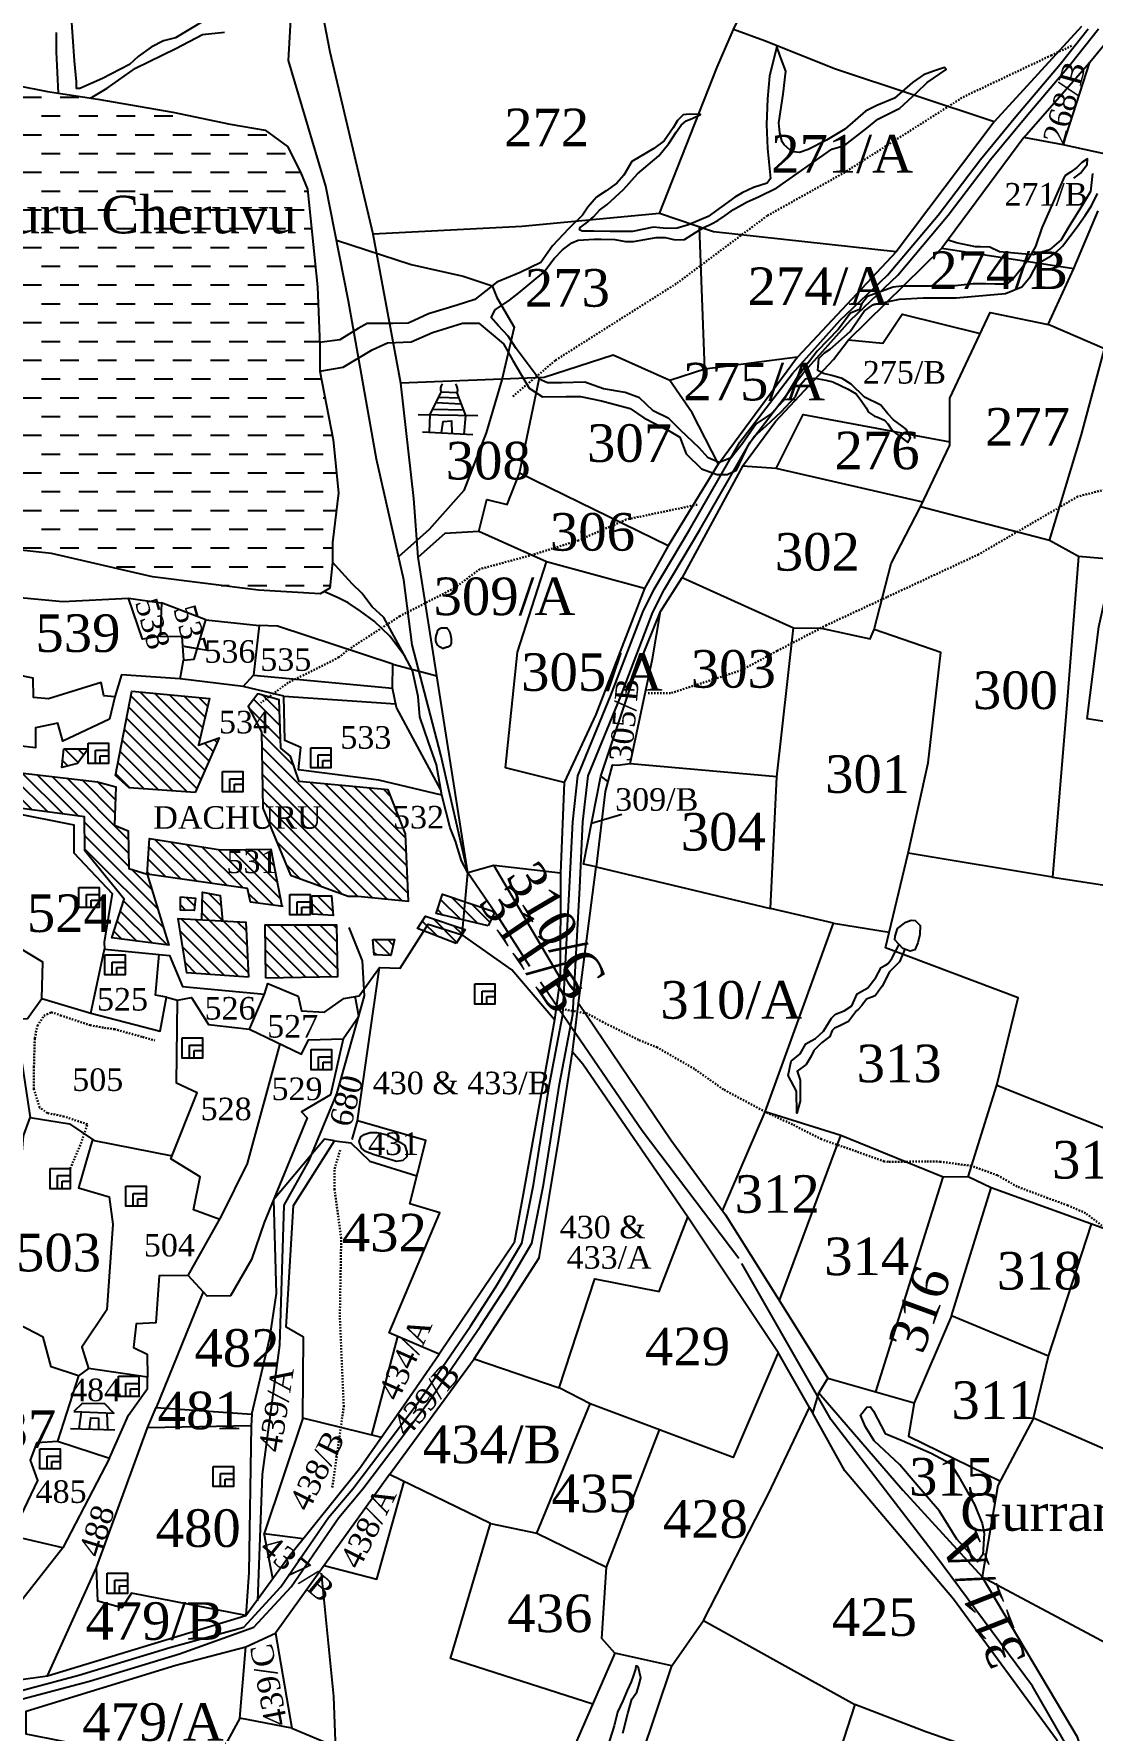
# Model space of a CAD drawing. Header units: inches. Extents: x 36 to 754, y 139 to 910.
# Drawn here: x 458.3 to 528.7, y 571.3 to 684.2 of the extents above; entities that cross this region are included whole.
import ezdxf

# ---------------------------------------------------------------- set-up
doc = ezdxf.new("R2010")
doc.units = ezdxf.units.IN
doc.header["$MEASUREMENT"] = 0
doc.linetypes.add('ACAD_ISO02W100', pattern=[15, 12, -3])
doc.linetypes.add('ACAD_ISO07W100', pattern=[3, 0, -3])
for name, color, linetype in [('CARTTRACK', 30, 'ACAD_ISO02W100'), ('NALA', 4, 'Continuous'), ('SQUAREWELL', 5, 'Continuous'), ('SURVEY_BND', 7, 'Continuous'), ('SURVEY_NO', 7, 'Continuous'), ('VILLAGE_AREA', 1, 'Continuous'), ('WATER_BODY', 4, 'Continuous')]:
    doc.layers.add(name, color=color, linetype=linetype)
doc.layers.add('FOOTPATH', color=150, linetype='ACAD_ISO07W100', lineweight=30)
doc.layers.add('ROAD', color=1, linetype='Continuous', lineweight=25)
doc.styles.get("Standard").update_dxf_attribs({"font": 'TIMES.TTF'})
doc.dimstyles.get("Standard").update_dxf_attribs({"dimtxt": 0.18, "dimasz": 0.18, "dimexe": 0.18, "dimexo": 0.0625, "dimgap": 0.09, "dimtad": 0, "dimtih": 1, "dimtoh": 1, "dimdec": 4, "dimzin": 0, "dimdsep": 46, "dimtxsty": 'Standard', "dimcen": 0.09, "dimadec": 0, "dimazin": 0, "dimtfac": 1, "dimtdec": 4, "dimtofl": 0, "dimtmove": 0, "dimatfit": 3, "dimfxl": 1, "dimtolj": 1, "dimtzin": 0, "dimarcsym": 0})

# ---------------------------------------------------------------- blocks, each defined once
blk = doc.blocks.new('gudi')
at = {"layer": 'VILLAGE_AREA'}
for points in [[(47.579, 47.4334), (47.627, 47.5333)], [(47.6165, 47.5114), (47.7065, 47.5081)], [(47.7361, 47.4303), (47.698, 47.5303), (47.627, 47.5333)], [(47.5253, 47.4345), (47.79, 47.4292)], [(47.576, 47.3552), (47.579, 47.4334)], [(47.5909, 47.4581), (47.7268, 47.4548)], [(47.6049, 47.4872), (47.7164, 47.4821)], [(47.7292, 47.3475), (47.7361, 47.4303)], [(47.544, 47.3568), (47.7683, 47.3456)], [(47.6292, 47.3525), (47.6359, 47.4031), (47.6726, 47.4053), (47.6749, 47.3503)]]:
    blk.add_lwpolyline(points, dxfattribs=at)
for centre, radius, start, end in [((47.6534, 47.5464), 0.0295, 131.80911, 206.48628), ((47.6648, 47.5435), 0.0358, 338.23858, 43.97413)]:
    blk.add_arc(centre, radius, start, end, dxfattribs=at)
blk = doc.blocks.new('1')
at = {"layer": 'VILLAGE_AREA'}
for points in [[(64.4278, 37.0202), (64.6053, 37.0127), (64.5652, 37.0535), (64.4645, 37.0562), (64.4278, 37.0202)], [(64.4502, 36.9431), (64.4611, 37.0188)], [(64.4963, 36.9418), (64.5026, 36.9917), (64.5366, 36.991), (64.5372, 36.9407)], [(64.5788, 36.9395), (64.5753, 37.014)], [(64.4121, 36.9441), (64.6087, 36.9387)]]:
    blk.add_lwpolyline(points, dxfattribs=at)

msp = doc.modelspace()

# ---------------------------------------------------------------- hatches: boundary and pattern name
at = {"layer": 'VILLAGE_AREA'}
h = msp.add_hatch(dxfattribs=at)
h.set_pattern_fill('ANSI31', color=256, scale=5, angle=90, style=0)
h.paths.add_polyline_path([(469.95, 639.97), (464.77, 640.46), (463.69, 634.86), (464.6, 634.03), (468.98, 633.72), (470.58, 637.36), (469.22, 636.88)])
h.paths.add_polyline_path([(461.86, 636.62), (460.24, 636.62), (460.11, 635.39), (461.15, 635.66)])
h.paths.add_polyline_path([(456.95, 635.07), (456.8, 632.75), (461.61, 632.1), (461.65, 629.85), (464.25, 626.63), (463.43, 624.04), (467.24, 623.57), (465.79, 628.28), (464.58, 628.66), (464.52, 631.18), (463.62, 631.54), (463.7, 634.09), (462.49, 634.44)])
h.paths.add_polyline_path([(465.95, 630.65), (465.79, 628.28), (472.48, 627.33), (472.67, 626.42), (474.75, 626.16), (474.03, 629.95), (470.67, 629.9)])
h.paths.add_polyline_path([(467.86, 625.33), (468.44, 621.72), (472.53, 621.44), (472.37, 625.09)])
h.paths.add_polyline_path([(478.49, 621.47), (478.42, 624.89), (473.63, 624.89), (473.68, 621.39)])
h.paths.add_polyline_path([(470.65, 626.87), (469.48, 627.08), (469.44, 625.24), (470.81, 625.17)])
h.paths.add_polyline_path([(469.01, 626.7), (468.01, 626.77), (468, 625.88), (468.92, 625.87)])
h.paths.add_polyline_path([(476.76, 626.85), (476.79, 625.63), (478.17, 625.53), (478.07, 626.84)])
h.paths.add_polyline_path([(479.18, 626.83), (479.81, 626.83), (483.19, 626.48), (482.99, 630.98), (481.83, 633.89), (475.91, 634.46), (475.34, 636.15), (474.69, 636.67), (474.59, 639.88), (473.17, 640.28), (472.51, 639.44), (473.4, 637.75), (473.5, 632.67), (475.34, 628.22)])
h.paths.add_polyline_path([(485.45, 626.95), (485.03, 625.67), (486.86, 625.23), (486.97, 626.44)])
h.paths.add_polyline_path([(486.97, 626.44), (486.86, 625.23), (488.49, 624.84), (488.93, 625.78)], flags=16)
h.paths.add_polyline_path([(484.51, 624.97), (486.74, 624.25), (486.77, 624.31), (486.81, 624.66), (484.33, 625.5), (483.8, 624.68), (484.22, 624.51)])
h.paths.add_polyline_path([(484.51, 624.97), (484.22, 624.51), (486.36, 623.67), (486.74, 624.25)])
h.paths.add_polyline_path([(470.69, 627.95), (474.77, 627.95), (474.77, 630.24), (470.69, 630.24)], flags=9)
h.paths.add_polyline_path([(465.82, 630.89), (477.53, 630.89), (477.53, 633.19), (465.82, 633.19)], flags=9)
h.paths.add_polyline_path([(470.19, 637.25), (474.27, 637.25), (474.27, 639.54), (470.19, 639.54)], flags=9)
h.paths.add_polyline_path([(481.78, 630.92), (485.87, 630.92), (485.87, 633.21), (481.78, 633.21)], flags=9)
h.paths.add_polyline_path([(486.84, 626.54), (492.66, 618), (495.9, 620.21), (490.08, 628.75)], flags=9)
h = msp.add_hatch(dxfattribs=at)
h.set_pattern_fill('ANSI31', color=256, scale=5, angle=90, style=0)
h.paths.add_polyline_path([(482.26, 623.93), (480.82, 623.93), (480.9, 622.92), (482.02, 622.87)])
at = {"layer": 'WATER_BODY'}
h = msp.add_hatch(dxfattribs=at)
h.set_pattern_fill('DASH', color=256, scale=10, style=0)
h.paths.add_polyline_path([(477.28, 663.5), (477.14, 667.39), (476.46, 673.89), (476.01, 675.02), (475.13, 676.73), (473.65, 677.8), (471.32, 678.21), (467.51, 679.01), (462.51, 679.86), (459.15, 680.37), (457.13, 680.77), (452.94, 681.88), (451.2, 681.5), (450.21, 680.41), (448.37, 678.32), (446.82, 675.78), (445.72, 673.75), (443.64, 672.1), (442.8, 670.93), (442.8, 669.63), (443.04, 667.05), (444.01, 665.69), (445.38, 663.25), (447.72, 659.06), (450.45, 654.61), (452.68, 651.68), (454.92, 650.12), (459.42, 649.63), (466.14, 648.07), (473.21, 647.19), (477.32, 646.94), (477.96, 647.33), (478.13, 649.06), (478.13, 650.37), (478.52, 653.66), (478.17, 657.19), (477.28, 661.77)])
h.paths.add_polyline_path([(448.15, 670.23), (475.8, 670.23), (475.8, 674.16), (448.15, 674.16)], flags=24)

# ---------------------------------------------------------------- linework, layer by layer
at = {"layer": 'CARTTRACK'}
for points in [[(527.37, 569.66), (524.73, 574.25), (518.27, 582.93), (511.33, 591.96), (505.19, 602.71), (498.76, 611.2), (491.27, 622.14), (489.28, 625.28), (487.14, 628.37), (485.35, 636.22), (483.43, 643.55), (482.87, 647.88), (481.07, 655.9), (479.19, 666.43), (477.69, 674.08), (475.2, 682.45), (475.8, 693.31)], [(478.39, 670.48), (483.36, 668.87), (486.83, 668.1), (488.76, 667.44), (489.07, 666.67), (490.23, 664.69), (489.4, 661.18), (488.37, 657.66), (486.88, 653.82), (484.56, 651.22), (482.52, 649.41)], [(473.15, 579.93), (473.48, 588.33), (474.63, 596.94), (474.91, 606.26), (476.57, 609.24), (478.42, 613.67), (480.27, 620.18), (480.13, 622.51), (479.25, 624.73)], [(467.29, 516.28), (468.48, 524.16), (471.34, 532.69), (471.76, 537.4), (477.12, 545.73), (477.72, 550.2), (478.51, 565.04), (478.23, 573.56), (477.4, 581.77)]]:
    msp.add_lwpolyline(points, dxfattribs=at)
at = {"layer": 'FOOTPATH', "ltscale": 0.0001}
for points in [[(490.14, 660.09), (492.99, 662.5), (501.07, 667.62), (507.09, 672.12), (512.19, 674.97), (520.12, 680.01), (525.98, 682.78), (527.34, 683.42)], [(569.26, 668.81), (566.11, 666.59), (563.9, 664.83), (559.02, 663.04), (555.24, 661.78), (545.32, 658.57), (541.96, 656.59), (537.08, 655.1), (531.47, 654.37), (527.75, 653.42), (521.15, 649.57), (515.05, 646.73), (511.02, 644.86), (507.74, 643.15), (505.36, 641.86), (500.64, 640.33), (499.07, 640.33)], [(502.41, 652.88), (497.68, 651.89), (494.5, 650.5), (491.44, 649.54), (487.94, 648.59), (486.24, 647.32), (482.62, 645.46), (479.24, 643.27), (478.56, 642.72), (475.18, 641.03), (473.35, 639.69)], [(460.67, 608.7), (461.38, 610.36), (461.81, 611.64), (460.25, 612.16), (459.15, 612.39), (458.63, 612.76), (458.25, 613.98), (458.25, 615.45), (458.31, 617.36), (458.48, 618.2), (458.92, 618.86), (459.41, 619.1), (460.02, 618.89), (461.99, 618.23), (462.94, 618.06), (463.61, 617.97), (465.49, 617.45), (466.3, 617.22)], [(529.68, 604.65), (528.27, 605.73), (527.09, 606.24), (525.75, 606.73), (523.72, 607.49), (522.4, 608.25), (520.67, 608.87), (518.61, 609.15), (517.64, 609.17), (516.28, 609.15), (515.13, 609.15), (514.87, 609.17), (513.01, 609.83), (510.7, 610.64), (508.76, 611.63), (506.95, 612.46), (504.16, 613.96), (502.23, 615.32), (499.76, 616.75), (498.51, 617.26), (496.16, 618.43), (495.09, 619.01), (493.18, 619.35)], [(478.12, 587.47), (478.88, 592.85), (478.62, 598.82), (478.71, 604.06), (478.27, 607.29), (478.27, 608.68), (478.65, 609.96)]]:
    msp.add_lwpolyline(points, dxfattribs=at)
at = {"layer": 'NALA'}
for points in [[(469.45, 685.02), (467.67, 683.96), (466.87, 683.75), (466.05, 683.33), (465.2, 682.72), (464.62, 682.18), (462.81, 681.25), (461.3, 680.58), (461.08, 680.59), (461.08, 681.02), (460.96, 682.42), (460.74, 685.61)], [(459.73, 684.31), (459.73, 683.01), (459.86, 680.27)], [(462.02, 679.94), (463.12, 680.61), (465.01, 681.93), (467.71, 683.24), (469.47, 684.18), (470.93, 684.34)], [(527.5, 674.62), (527.94, 674.95), (528.37, 675.52), (528.41, 675.9), (528.02, 675.66), (527.68, 675.33), (527.26, 675), (526.9, 674.76), (526.79, 674.52), (525.36, 671.31), (524.93, 670.07), (524.34, 669.02), (523.46, 667.91), (523, 667.56), (522.24, 667.56), (521.61, 667.58), (520.78, 667.58), (519.38, 667.42), (518.46, 667.42), (517.81, 667.42), (517.09, 667.42), (516.02, 667.42), (515.47, 667.35), (514.41, 666.98), (513.76, 666.74), (513.35, 666.22), (513.21, 665.88), (512.62, 665.63), (511.79, 664.55), (510.4, 663.1), (509.1, 661.39), (508.12, 659.77), (507.35, 658.95), (506.33, 658.25), (505.44, 656.95), (504.67, 655.99), (503.88, 655.68), (503.15, 655.99), (502.55, 656.67), (501.3, 657.85), (500.53, 658.61), (499.48, 659.13), (498.58, 659.98), (497.61, 660.34), (496.17, 660.6), (494.93, 661.04), (493.4, 660.98), (492.86, 660.98), (492.45, 660.99), (491.9, 661.24), (490.36, 663.27), (489.82, 664.1), (489.17, 664.8), (488.69, 665.34), (488.96, 665.85), (489.91, 666.5), (490.52, 666.95), (492.21, 668.36), (492.89, 669.26), (493.44, 669.84), (494.07, 670.31), (494.48, 670.49), (495.56, 670.55), (496.02, 670.55), (496.93, 670.52), (497.64, 670.39), (498.18, 670.4), (499.68, 670.67), (500.29, 670.67), (500.95, 670.5), (501.57, 670.54), (502.3, 670.99), (502.86, 671.33), (503.36, 671.58), (503.79, 671.8), (504.27, 672.13), (504.84, 672.52), (505.73, 673.04), (506.49, 673.37), (507.72, 673.96), (511.38, 676.54), (512.22, 676.79), (513.7, 677.93), (514.45, 678.53), (515.9, 679.26), (517.03, 680.31), (517.73, 680.97), (518.98, 681.85), (518.88, 681.97), (518.15, 681.73), (517.48, 681.49), (516.75, 680.98), (515.54, 679.93), (514.38, 679.45), (513.61, 679.07), (512.24, 677.88), (511.02, 677.13), (509.8, 676.52), (509.23, 676.33), (508.82, 676.36), (508.59, 676.5), (508.21, 676.84), (508.07, 677.04), (507.91, 677.63), (507.86, 678.3), (508.13, 680.2), (508.31, 681.74), (507.93, 682.74), (507.72, 683.37), (507.22, 681.4), (507.1, 679.9), (507.02, 678.18), (507.09, 676.59), (507.29, 674.59), (507.08, 674.27), (506.16, 673.99), (505.4, 673.63), (504.91, 673.34), (503.15, 672.07), (501.84, 671.51), (501.09, 671.28), (500.37, 671.27), (499.93, 671.31), (499.51, 671.35), (498.11, 671.06), (496.63, 671.06), (495.53, 671.09), (494.86, 671.09), (494.76, 671.09), (494.57, 671.18), (494.63, 671.32), (495.01, 671.61), (495.54, 672.07), (495.9, 672.48), (496.41, 672.86), (497.51, 673.85), (498.43, 674.91), (499.86, 676.1), (500.52, 676.91), (501.02, 677.67), (501.34, 678.14), (501.69, 678.42), (502.08, 678.59), (502.63, 678.86), (501.87, 678.87), (501.48, 678.82), (501.11, 678.45), (500.81, 677.97), (500.21, 677.1), (499.53, 676.59), (498.07, 675.71), (497.53, 674.81), (497.06, 674.27), (496.36, 673.77), (495.71, 673.34), (495.14, 672.68), (494.78, 672.14), (493.85, 671.24), (492.77, 670.1), (492, 669), (490.63, 668.34), (489.08, 667.68), (487.6, 666.54), (486.43, 666.15), (484.53, 665.58), (483.57, 665.14), (483.18, 664.97), (482.14, 664.94), (480.43, 664.93), (479.84, 664.6), (478.63, 663.86), (477.27, 663.67)], [(528.74, 674.93), (528.61, 673.72), (528.11, 672.9), (527.15, 671.38), (526.65, 670.5), (525.88, 669.85), (524.79, 669.51), (522.55, 669.7), (521.9, 670.01), (521.27, 670.04), (520.94, 670.04), (519.68, 670.3), (519.13, 670.49)], [(477.28, 661.77), (478.85, 662.03), (480.77, 663.18), (481.79, 663.66), (483.36, 663.72), (484.8, 664.33), (486.78, 664.96), (487.87, 664.96), (488.56, 664.39), (489.52, 663.58), (490.13, 662.47), (491.23, 660.63), (492.11, 660.06), (493.68, 660.07), (494.64, 660.07), (496.05, 659.8), (497.95, 659.28), (498.85, 658.67), (500.54, 657.79), (501.25, 657.37), (501.67, 656.26), (502.71, 655.26), (503.75, 654.88), (504.4, 654.88), (505.03, 655.18), (505.82, 656.87), (506.2, 657.42), (507.01, 658.13), (508, 659.05), (508.96, 660.09), (509.31, 660.91), (509.62, 661.26), (510.25, 661.31), (510.98, 661.16), (511.44, 661.06), (512.47, 660.57), (512.99, 660.26), (513.38, 659.74), (513.66, 659.32), (513.82, 659.03), (514.22, 658.78), (514.37, 658.73), (514.89, 658.5), (515.1, 658.25), (515.39, 657.81), (516.44, 657.02), (516.61, 657.33), (516.36, 657.88), (516.05, 658.11), (515.48, 658.53), (515.11, 658.92), (514.65, 659.51), (513.56, 660.03), (512.66, 660.91), (512.06, 661.28), (511.37, 661.47), (510.83, 661.6), (510.45, 661.8), (510.51, 662.62), (510.89, 662.98), (511.26, 663.23), (512.6, 664.41), (513.52, 665.75), (514.11, 666.17), (515.88, 666.56), (517.47, 666.65), (519.66, 666.65), (522.95, 666.93), (524.02, 667.39), (524.6, 668.06), (525.06, 668.92), (525.98, 669.45), (526.3, 669.67), (526.74, 670.09), (527.72, 671.38), (528.24, 672.13), (528.66, 672.76), (529.07, 673.6)], [(487.14, 628.37), (486.71, 629.17), (486.31, 630.48), (485.96, 631.38), (485.41, 633.55), (485.06, 635.56), (484.52, 637.08), (483.95, 638.77), (483.83, 640.12), (483.45, 641.84), (482.74, 643.18), (482.22, 644.14), (481.56, 645.37), (480.77, 646.09), (480.09, 646.99), (479.47, 647.58), (478.98, 648.13), (478.13, 649.06)], [(482.96, 642.77), (481.94, 644.12), (480.9, 645.12), (479.99, 645.79), (479.17, 646.35), (478.5, 646.68), (477.56, 647.09)], [(516.23, 623.29), (515.88, 622.46), (515.22, 621.78), (514.74, 620.83), (514.26, 620.18), (513.68, 619.97), (513.38, 619.54), (513.15, 619.3), (513.02, 619.18), (512.48, 618.48), (511.86, 618.16), (511.56, 618.03), (511.4, 617.88), (511.25, 617.49), (510.7, 617.06), (510.18, 616.55), (510.01, 616.17), (509.66, 615.62), (509.06, 615.17), (509.28, 614.58), (509.26, 613.18), (509.05, 612.38), (509.03, 613.84), (508.47, 614.88), (508.67, 615.85), (509.28, 616.32), (509.65, 616.99), (510.01, 617.2), (510.3, 617.34), (510.83, 617.84), (511.36, 618.7), (511.62, 618.97), (512.21, 619.19), (512.7, 619.52), (513.06, 620.33), (513.57, 620.62), (513.78, 620.72), (514.3, 621.42), (514.67, 622.07), (514.96, 622.23), (515.12, 622.35), (515.38, 622.67), (515.87, 623.61)], [(497.46, 571.11), (497.79, 572.43), (498.06, 573.37), (498.4, 573.84), (498.53, 574.29), (498.65, 574.79), (498.5, 575.46), (498.42, 575.58), (498.33, 575.58), (498.3, 575.38), (498.17, 574.97), (498.01, 574.52), (497.75, 573.96), (497.46, 573.26), (497.1, 572.52), (496.88, 571.6), (496.44, 570.21)]]:
    msp.add_lwpolyline(points, dxfattribs=at)
at = {"layer": 'ROAD'}
for points in [[(453.33, 572.87), (461.25, 574.98), (467.3, 576.81), (472.22, 578.16), (474.7, 580.86), (477.87, 585.47), (479.48, 587.38), (483.83, 593.13), (487.31, 598.2), (489.01, 600.81), (490.73, 603.72), (491.51, 607.62), (492.58, 614.3), (493.46, 618.94), (493.92, 627.39), (494.13, 631.76), (494.47, 634.83), (496.65, 640.14), (498.79, 645.73), (499.55, 647.26), (501.91, 651.21), (505.25, 657.04), (508.77, 661.62), (511.94, 665.17), (515.09, 668.15), (518.45, 672.14), (521.27, 675.85), (523.63, 678.71), (526.59, 682.19), (528.45, 684.55)], [(454.04, 572.5), (461.95, 574.58), (467.94, 576.39), (472.89, 578.16), (475.37, 580.86), (478.55, 585.47), (480.16, 587.38), (484.51, 593.13), (487.99, 598.2), (489.69, 600.81), (491.4, 603.72), (492.19, 607.62), (493.25, 614.3), (494.14, 618.94), (494.59, 627.39), (494.81, 631.76), (495.15, 634.83), (497.33, 640.14), (499.47, 645.73), (500.23, 647.26), (502.59, 651.21), (505.93, 657.04), (509.45, 661.62), (512.62, 665.17), (515.77, 668.15), (519.12, 672.14), (521.94, 675.85), (524.31, 678.71), (527.27, 682.19), (529.13, 684.55)]]:
    msp.add_lwpolyline(points, dxfattribs=at)
at = {"layer": 'SQUAREWELL'}
for points in [[(461.86, 637.01), (463.21, 637.01), (463.21, 635.66), (461.86, 635.66)], [(462.35, 636.53), (463.21, 636.53), (463.21, 635.66), (462.35, 635.66)], [(462.66, 636.16), (463.21, 636.16), (463.21, 635.66), (462.66, 635.66)], [(476.68, 636.7), (478.02, 636.7), (478.02, 635.36), (476.68, 635.36)], [(477.17, 636.22), (478.02, 636.22), (478.02, 635.36), (477.17, 635.36)], [(477.48, 635.86), (478.02, 635.86), (478.02, 635.36), (477.48, 635.36)], [(470.8, 635.11), (472.15, 635.11), (472.15, 633.76), (470.8, 633.76)], [(471.29, 634.63), (472.15, 634.63), (472.15, 633.76), (471.29, 633.76)], [(471.6, 634.27), (472.15, 634.27), (472.15, 633.76), (471.6, 633.76)], [(461.25, 627.41), (462.6, 627.41), (462.6, 626.06), (461.25, 626.06)], [(461.75, 626.93), (462.6, 626.93), (462.6, 626.06), (461.75, 626.06)], [(462.06, 626.56), (462.6, 626.56), (462.6, 626.06), (462.06, 626.06)], [(475.29, 626.93), (476.64, 626.93), (476.64, 625.59), (475.29, 625.59)], [(475.78, 626.45), (476.64, 626.45), (476.64, 625.59), (475.78, 625.59)], [(476.09, 626.09), (476.64, 626.09), (476.64, 625.59), (476.09, 625.59)], [(462.98, 622.92), (464.33, 622.92), (464.33, 621.58), (462.98, 621.58)], [(463.47, 622.44), (464.33, 622.44), (464.33, 621.58), (463.47, 621.58)], [(463.78, 622.08), (464.33, 622.08), (464.33, 621.58), (463.78, 621.58)], [(487.6, 620.98), (488.95, 620.98), (488.95, 619.63), (487.6, 619.63)], [(488.09, 620.5), (488.95, 620.5), (488.95, 619.63), (488.09, 619.63)], [(488.4, 620.14), (488.95, 620.14), (488.95, 619.63), (488.4, 619.63)], [(468.12, 617.39), (469.47, 617.39), (469.47, 616.04), (468.12, 616.04)], [(468.61, 616.9), (469.47, 616.9), (469.47, 616.04), (468.61, 616.04)], [(468.92, 616.54), (469.47, 616.54), (469.47, 616.04), (468.92, 616.04)], [(476.72, 616.61), (478.06, 616.61), (478.06, 615.26), (476.72, 615.26)], [(477.21, 616.13), (478.06, 616.13), (478.06, 615.26), (477.21, 615.26)], [(477.52, 615.77), (478.06, 615.77), (478.06, 615.26), (477.52, 615.26)], [(459.33, 608.7), (460.67, 608.7), (460.67, 607.35), (459.33, 607.35)], [(459.82, 608.22), (460.67, 608.22), (460.67, 607.35), (459.82, 607.35)], [(460.13, 607.85), (460.67, 607.85), (460.67, 607.35), (460.13, 607.35)], [(464.37, 607.52), (465.72, 607.52), (465.72, 606.18), (464.37, 606.18)], [(464.86, 607.04), (465.72, 607.04), (465.72, 606.18), (464.86, 606.18)], [(465.17, 606.68), (465.72, 606.68), (465.72, 606.18), (465.17, 606.18)], [(463.89, 594.87), (465.24, 594.87), (465.24, 593.53), (463.89, 593.53)], [(464.38, 594.39), (465.24, 594.39), (465.24, 593.53), (464.38, 593.53)], [(464.69, 594.03), (465.24, 594.03), (465.24, 593.53), (464.69, 593.53)], [(458.64, 590.04), (459.99, 590.04), (459.99, 588.7), (458.64, 588.7)], [(459.14, 589.56), (459.99, 589.56), (459.99, 588.7), (459.14, 588.7)], [(459.45, 589.2), (459.99, 589.2), (459.99, 588.7), (459.45, 588.7)], [(470.18, 588.87), (471.53, 588.87), (471.53, 587.53), (470.18, 587.53)], [(470.67, 588.39), (471.53, 588.39), (471.53, 587.53), (470.67, 587.53)], [(470.98, 588.03), (471.53, 588.03), (471.53, 587.53), (470.98, 587.53)], [(463.13, 581.77), (464.48, 581.77), (464.48, 580.42), (463.13, 580.42)], [(463.63, 581.29), (464.48, 581.29), (464.48, 580.42), (463.63, 580.42)], [(463.94, 580.92), (464.48, 580.92), (464.48, 580.42), (463.94, 580.42)]]:
    msp.add_lwpolyline(points, close=True, dxfattribs=at)
at = {"layer": 'SURVEY_BND'}
for points in [[(528, 684.7), (522.18, 678.36), (511.62, 681.86), (506.89, 683.76), (504.84, 684.51), (508.72, 692.34)], [(499.9, 672.25), (490.74, 671.4), (480.83, 670.88), (477.98, 682.99), (477.26, 686.71)], [(530.34, 676.05), (526.77, 676.83), (528.56, 682.34), (531.02, 685.33)], [(522.18, 678.36), (515.67, 669.7), (503.51, 671.03), (499.9, 672.25), (503.75, 682.01), (504.84, 684.51)], [(526.77, 676.83), (524.16, 677.31), (528.56, 682.34)], [(524.16, 677.31), (518.71, 669.96), (527.5, 668.61)], [(529.54, 663.25), (525.79, 664.87), (527.5, 668.61), (529.11, 672.44)], [(502.93, 661.89), (500.6, 661.15), (496.81, 662.83), (492.23, 661.35), (482.69, 660.97), (480.83, 670.88)], [(515.67, 669.7), (509.09, 662.7), (502.93, 661.89), (502.56, 671.35)], [(512.48, 663.86), (518.71, 669.96)], [(507.68, 655.28), (505.42, 655.45), (507.62, 658.42), (511.48, 662.55), (512.48, 663.86), (514.77, 663.63), (516.07, 665.56), (521.26, 664.28)], [(525.87, 650.49), (517.28, 652.73), (519.23, 656.83), (519.23, 659.96), (521.92, 665.68), (525.79, 664.87)], [(509.09, 662.7), (503.83, 655.57), (502.08, 658.99), (500.6, 661.15)], [(530.15, 649.24), (527.8, 649.43), (525.87, 650.49), (528, 657.55), (529.54, 663.25), (541.22, 659.26), (541.77, 658.93), (542.74, 652.35)], [(487.87, 651.09), (485.62, 650.97), (483.83, 649.38), (483.54, 653.3), (482.69, 660.97)], [(503.88, 655.68), (500.47, 650.13), (490.58, 654.98), (491.9, 661.24)], [(517.43, 653.04), (507.68, 655.28), (509.46, 658.89), (519.23, 657.06)], [(500.47, 650.13), (498.91, 647.29), (492.37, 649.07), (487.87, 651.09), (488.41, 653.23), (489.76, 652.9), (490.58, 654.98)], [(505.42, 655.45), (501.42, 648.03), (508.82, 644.69)], [(526.08, 628.09), (516.47, 629.68), (517.8, 635.7), (518.63, 643.03), (514.19, 644.58), (515.33, 648.96), (517.28, 652.73)], [(493.55, 634.38), (493.32, 628.36), (488.88, 628.86), (487.14, 628.37), (485.08, 641.49), (483.83, 649.38)], [(527.8, 649.43), (527.03, 639.58), (526.08, 628.09), (533.15, 626.99)], [(535.74, 637.48), (528.38, 638.63), (529.16, 644.75), (530.15, 649.24), (542.44, 649.03)], [(498.91, 647.29), (495.67, 638.92), (493.55, 634.38), (489.65, 635.36), (490.44, 643.07), (492.37, 649.07)], [(507.71, 634.76), (497.95, 635.64), (499.43, 642.63), (499.97, 645.77), (501.42, 648.03)], [(467.99, 641.29), (464.08, 641.55), (463.63, 640.1), (462.9, 640.16), (462.72, 641.04), (459.23, 639.95), (458.23, 640.04), (458.2, 641.34), (455.66, 641.85), (457.11, 646.73), (460.17, 646.43), (464.54, 646.65)], [(466.66, 644.13), (465.48, 643.92), (464.54, 646.65), (466.75, 646.34)], [(469.69, 645.22), (466.75, 646.34), (466.66, 644.13), (468.09, 644.1), (468.21, 642.53)], [(495.99, 634.81), (498.16, 641.27), (499.97, 645.77)], [(472.18, 640.77), (467.99, 641.29), (468.21, 642.53), (468.93, 642.59), (469.69, 645.22), (473.24, 644.83)], [(482.14, 642.27), (474.47, 644.79), (473.24, 644.83), (472.87, 641.53), (482.13, 640.66)], [(511.5, 625.02), (507.3, 626), (507.71, 634.76), (508.82, 644.69), (510.66, 644.67), (513.94, 643.96), (514.19, 644.58)], [(474.89, 640.14), (472.18, 640.77), (472.87, 641.53)], [(485.35, 633.9), (482.4, 639.39), (482.13, 640.66), (482.14, 642.27), (485.08, 641.49)], [(485.41, 633.55), (481.22, 634.55), (475.86, 635.23), (476.03, 636.72), (474.96, 637.19), (474.89, 640.14), (482.35, 639.63)], [(463.63, 640.1), (463.29, 638.61), (460.17, 637.15), (459.84, 638.33), (458.35, 638.03), (458.35, 636.7), (455.71, 637)], [(497.95, 635.64), (497.11, 635.52), (496.75, 635.55), (496.29, 633.78), (495.68, 628.78), (507.3, 626)], [(495.68, 628.78), (494.84, 628.95), (495.99, 634.81), (496.46, 634.43)], [(456.68, 632.42), (460.9, 631.57), (460.9, 629.7), (463.45, 627), (462.93, 623.76), (462.96, 623.29), (467.27, 622.87), (468.15, 620.81), (473.6, 620.29), (473.82, 621.02), (475.85, 620.17), (476.06, 619.2), (477.6, 619.11), (478.88, 620.02), (479.91, 620.2), (481.27, 622.08)], [(488.88, 628.86), (493.3, 621.37)], [(522.37, 614.25), (523.78, 620.06), (514.95, 623.39), (516.47, 629.68)], [(452.61, 618.51), (457.82, 618.69), (458.77, 620.01), (458.84, 622.43), (455.33, 624.54), (455.99, 627.22), (454.15, 628.11)], [(493.32, 628.36), (493.3, 621.37), (492.92, 618.6), (490.08, 621.93), (486.77, 624.25), (487.14, 628.37)], [(494.51, 619.71), (495.68, 628.78)], [(492.92, 618.6), (490.83, 606.98), (490.22, 603.76), (485.24, 596.35), (481.91, 597.75), (485.27, 605.74), (483.28, 606.35), (484.34, 610.57), (479.8, 611.88), (481.27, 622.08), (482.64, 622.03), (484.51, 624.97), (486.77, 624.25)], [(520.46, 608.15), (518.8, 608.11), (511.98, 610.89), (506.95, 612.46), (511.5, 625.02), (515.2, 624.43)], [(458.77, 620.01), (462.04, 619.03), (462.96, 623.29)], [(462.04, 619.03), (466.65, 617.83), (467.07, 620.1), (466.35, 620.24), (466.59, 622.93)], [(467.07, 620.1), (467.82, 619.91), (468.75, 620.07), (469.87, 618.28), (472.61, 617.97), (473.6, 620.29)], [(470.62, 605.31), (468.88, 605.95), (469.31, 608.15), (467.37, 609.33), (469.11, 613.73), (467.75, 614.37), (467.82, 619.91)], [(472.61, 617.97), (476.06, 616.31), (476.54, 617.26), (478.85, 617.32), (479.89, 618.84), (479.63, 620.16)], [(509.89, 592.78), (507.81, 596.45), (501.78, 605.46), (494.81, 615.64), (494.1, 616.45), (494.51, 619.71), (500.66, 610.61), (504.3, 605.61), (508.17, 599.46), (511.12, 594.74), (510.51, 593.77)], [(478.85, 617.32), (478, 613.6), (476.06, 612.47), (476.44, 612.06), (473.59, 605.11), (472.74, 602.65), (471.33, 600.23), (469.79, 600.19), (468.52, 601.58), (470.76, 605.56), (472.48, 609.03), (474.65, 616.99)], [(487.56, 596.03), (491.9, 602.76), (493.21, 610.65), (494.1, 616.45)], [(457.37, 616.2), (457.99, 612.1), (460.63, 611.66), (462.27, 610.55), (467.46, 609.55)], [(535.51, 607.07), (533.84, 603.13), (521.99, 607.41), (520.46, 608.15), (522.37, 614.25), (535.91, 608.85)], [(462.16, 610.63), (461.22, 607.4), (463.26, 606.8), (463.5, 604.99), (463.1, 599.28), (461.44, 596.8), (461.88, 595.38), (461.22, 594.89), (459.4, 595.49), (458.87, 597.46), (456.6, 598.64), (457.06, 604.97), (457.56, 610.88), (457.99, 612.1)], [(504.1, 605.89), (506.95, 612.46)], [(479.43, 610.62), (479.8, 611.88)], [(507.89, 599.91), (511.98, 610.89)], [(478.26, 610.54), (477.59, 610.66), (474.22, 606.64)], [(481.39, 590.8), (476.15, 592.07), (476.19, 597.48), (475.05, 598.14), (475.54, 606.24), (478.26, 610.54), (479.36, 610.4), (480.61, 609.19), (483.75, 608.2)], [(514.3, 593.83), (518.8, 608.11)], [(519.34, 598.9), (521.99, 607.41)], [(469.53, 600.48), (466.39, 592.78), (472.76, 592.35), (473.95, 597.43), (474.41, 600.38), (474.22, 606.64)], [(507.81, 596.45), (504.81, 589.47), (495.28, 593.04), (493.23, 594.1), (495.6, 601.36), (499.88, 600.5), (501.78, 605.46)], [(525.8, 596.2), (528.66, 605)], [(468.52, 601.58), (466.6, 601.55), (466.37, 598.43), (465.06, 598.36), (464.89, 596.79), (465.8, 596.33), (465.81, 594.8), (461.88, 595.38)], [(524.81, 592.07), (525.8, 596.2), (519.34, 598.9), (516.85, 593.1)], [(480.75, 590.96), (482.48, 597.51)], [(472.72, 591.58), (472.56, 581.8), (472.37, 578.94), (475.16, 582.79), (479.92, 588.72), (482.86, 592.89), (485.24, 596.35)], [(488.65, 585.06), (481.93, 588.34), (487.56, 596.03), (493.23, 594.1)], [(461.22, 594.89), (459.81, 590.54), (463.29, 589.41), (464.55, 592.27), (465.81, 594.05), (465.81, 594.8)], [(511.12, 594.74), (516.85, 593.1), (516.49, 590.88), (522.6, 587.89)], [(472.76, 592.35), (472.72, 591.58), (465.81, 591.44), (466.39, 592.78)], [(491.73, 584.43), (495.28, 593.04)], [(502.84, 578.61), (507.17, 587.05), (509.89, 592.78), (510.11, 592.41)], [(527.29, 567.85), (526.39, 570.62), (519.47, 580.03), (512.25, 588.58), (510.11, 592.41), (510.51, 593.77), (516.1, 587.28), (521.38, 581.52)], [(476.15, 592.07), (473.59, 584.41), (476.18, 584.06)], [(540.35, 585.29), (524.81, 592.07), (522.44, 587.59), (521.38, 581.52), (536.94, 573.22)], [(463.29, 589.41), (460.17, 583.45), (456.76, 584.24), (458.52, 587.93), (458.03, 589.28), (458.46, 590.45), (459.81, 590.54)], [(472.37, 578.94), (464.75, 580.43), (464.1, 579.45), (462.5, 579.91), (462.41, 582.13), (465.81, 591.44)], [(500.72, 575.6), (496.94, 576.43), (496.07, 577.41), (496.38, 582.16), (499.91, 591.3)], [(460.17, 583.45), (453.75, 575.26), (450.24, 577.81), (449.62, 581.25), (444.77, 588.66), (445.42, 589.24), (450.73, 588.17)], [(481.93, 588.34), (474.34, 577.78), (475.42, 571.45), (479.23, 569.85), (481.27, 568.83), (479.25, 563.77), (488.61, 556.85)], [(477.57, 582.28), (481.09, 581.37), (482.9, 587.86)], [(495.46, 573.04), (485.99, 576.08), (488.65, 585.06), (491.73, 584.43), (496.38, 582.16)], [(474.15, 581.4), (473.59, 584.41)], [(453.75, 575.26), (451.75, 573.9), (459.16, 574.92), (462.41, 582.13)], [(533.43, 557.8), (531.1, 560.58), (527.74, 570.84), (521.38, 581.52)], [(459.16, 574.92), (472.37, 578.94)], [(509.12, 562.06), (497.63, 566.41), (500.72, 575.6), (502.84, 578.61), (512.92, 573.03)], [(475.42, 571.45), (471.97, 572.12), (472.36, 576.87), (474.34, 577.78)], [(471.97, 572.12), (470.05, 568.6), (457.74, 571.04), (457.74, 572.57), (467.71, 575.63), (472.36, 576.87)], [(496.94, 576.43), (493.27, 568.03), (491.51, 564.62), (488.61, 556.85), (495.33, 554.2), (498.97, 554.93), (502.43, 560.7), (496.73, 563.53), (497.63, 566.41)], [(532.08, 557.22), (527.29, 567.85), (517.64, 571.2), (512.92, 573.03), (510.7, 566.16)]]:
    msp.add_lwpolyline(points, dxfattribs=at)
at = {"layer": 'VILLAGE_AREA'}
for points in [[(468.98, 633.72), (464.6, 634.03), (463.69, 634.86), (464.77, 640.46), (469.95, 639.97), (469.22, 636.88), (470.58, 637.36), (468.98, 633.72)], [(479.81, 626.83), (483.19, 626.48), (482.99, 630.98), (481.83, 633.89), (475.91, 634.46), (475.34, 636.15), (474.69, 636.67), (474.59, 639.88), (473.17, 640.28), (472.51, 639.44), (473.4, 637.75), (473.5, 632.67), (475.34, 628.22), (479.18, 626.83), (479.81, 626.83)], [(460.24, 636.62), (461.86, 636.62), (461.15, 635.66), (460.11, 635.39), (460.24, 636.62)], [(456.95, 635.07), (462.49, 634.44), (463.7, 634.09), (463.62, 631.54), (464.52, 631.18), (464.58, 628.66), (465.79, 628.28), (467.24, 623.57), (463.43, 624.04), (464.25, 626.63), (461.65, 629.85), (461.61, 632.1), (456.8, 632.75), (456.95, 635.07)], [(474.84, 626.14), (472.67, 626.42), (472.48, 627.33), (465.79, 628.28), (465.95, 630.65), (470.67, 629.9), (474.03, 629.95), (474.75, 626.16)], [(468.01, 626.77), (469.01, 626.7), (468.92, 625.87), (468, 625.88), (468.01, 626.77)], [(469.44, 625.24), (469.48, 627.08), (470.65, 626.87), (470.81, 625.17)], [(476.76, 626.85), (478.07, 626.84), (478.17, 625.53), (476.79, 625.63), (476.76, 626.85)], [(488.49, 624.84), (485.03, 625.67), (485.45, 626.95), (488.93, 625.78), (488.49, 624.84)], [(486.36, 623.67), (483.8, 624.68), (484.33, 625.5), (486.97, 624.61), (486.36, 623.67)], [(472.53, 621.44), (468.44, 621.72), (467.86, 625.33), (472.37, 625.09), (472.53, 621.44)], [(473.68, 621.39), (478.49, 621.47), (478.42, 624.89), (473.63, 624.89), (473.68, 621.39)], [(480.82, 623.93), (482.26, 623.93), (482.02, 622.87), (480.9, 622.92), (480.82, 623.93)]]:
    msp.add_lwpolyline(points, dxfattribs=at)
at = {"layer": 'WATER_BODY'}
for points in [[(457.13, 680.77), (459.15, 680.37), (462.51, 679.86), (467.51, 679.01), (471.32, 678.21), (473.65, 677.8), (475.13, 676.73), (476.01, 675.02), (476.46, 673.89), (477.14, 667.39), (477.28, 663.5), (477.28, 661.77), (478.17, 657.19), (478.52, 653.66), (478.13, 650.37), (478.13, 649.06), (477.96, 647.33), (477.32, 646.94), (473.21, 647.19), (466.14, 648.07), (459.42, 649.63), (454.92, 650.12)], [(515.76, 624.66), (516.31, 625.09), (516.65, 625.22), (516.92, 625.2), (517.25, 624.86), (517.24, 624.28), (517.1, 623.71), (516.91, 623.24), (516.6, 623.17), (516.11, 623.33), (515.58, 623.92), (515.59, 624.16), (515.76, 624.66)], [(482.39, 609.17), (481.53, 609.44), (480.9, 609.61), (480.33, 609.82), (480.06, 610.05), (479.9, 610.49), (480.01, 610.81), (480.25, 610.96), (480.65, 611.1), (481.08, 611.1), (481.78, 610.94), (482.65, 610.42), (482.95, 610.23), (483.08, 609.8), (483.08, 609.47), (482.82, 609.22), (482.39, 609.17)]]:
    msp.add_lwpolyline(points, dxfattribs=at)
for points in [[(485.97, 643.51), (486, 643.54), (486.02, 643.57), (486.04, 643.6), (486.05, 643.63), (486.06, 643.67), (486.06, 643.71), (486.06, 643.75), (486.06, 643.79), (486.06, 643.84), (486.06, 643.89), (486.05, 643.94), (486.05, 643.99), (486.04, 644.05), (486.03, 644.1), (486.02, 644.15), (486.01, 644.2), (486, 644.25), (485.99, 644.29), (485.97, 644.33), (485.96, 644.37), (485.94, 644.41), (485.92, 644.44), (485.91, 644.47), (485.89, 644.5), (485.88, 644.53), (485.86, 644.56), (485.84, 644.58), (485.82, 644.6), (485.8, 644.62), (485.78, 644.63), (485.75, 644.65), (485.71, 644.66), (485.67, 644.66), (485.63, 644.67), (485.58, 644.67), (485.53, 644.67), (485.48, 644.67), (485.43, 644.66), (485.39, 644.65), (485.34, 644.64), (485.3, 644.63), (485.27, 644.62), (485.24, 644.6), (485.21, 644.59), (485.18, 644.56), (485.16, 644.53), (485.13, 644.5), (485.11, 644.45), (485.09, 644.4), (485.07, 644.35), (485.05, 644.29), (485.04, 644.22), (485.02, 644.16), (485.01, 644.09), (485, 644.03), (484.99, 643.96), (484.99, 643.9), (485, 643.84), (485, 643.79), (485.02, 643.74), (485.03, 643.69), (485.05, 643.65), (485.08, 643.6), (485.11, 643.56), (485.14, 643.53), (485.18, 643.49), (485.22, 643.46), (485.26, 643.43), (485.31, 643.41), (485.34, 643.39), (485.38, 643.37), (485.42, 643.35), (485.44, 643.34), (485.47, 643.34), (485.49, 643.34), (485.51, 643.34), (485.54, 643.34), (485.56, 643.35), (485.59, 643.36), (485.62, 643.37), (485.66, 643.38), (485.7, 643.39), (485.75, 643.41), (485.8, 643.42), (485.85, 643.44), (485.89, 643.46), (485.93, 643.49)], [(521.51, 584.4), (521.44, 583.01), (521.07, 582.51), (519.7, 584.03), (518.54, 585.9), (516.9, 587.8), (515.91, 588.98), (514.2, 590.58), (513.61, 591.51), (513.29, 592.29), (513.7, 592.81), (513.95, 592.84), (514.16, 592.54), (514.93, 591.06), (516.05, 590.6), (517.99, 589.74), (519.29, 589.07), (519.82, 588.23), (520.21, 587.5), (520.87, 586.34), (521.39, 585.06)]]:
    msp.add_lwpolyline(points, close=True, dxfattribs=at)

# ---------------------------------------------------------------- block references
at = {"layer": 'VILLAGE_AREA', "xscale": 15, "yscale": 15, "zscale": 15}
for name, p in [('gudi', (-229.04, -52.63)), ('1', (-505.5, 37.22))]:
    msp.add_blockref(name, p, dxfattribs=at)

# ---------------------------------------------------------------- texts
at = {"layer": 'SURVEY_NO'}
for s, height, rotation, p in [('268/B', 1.5, 74.607, (526.85, 676.78)), ('538', 1.5, 285.9636, (464.97, 646.39)), ('537', 1.5, 285.9636, (467.52, 645.95)), ('305/B', 1.5, 84.7996, (498.04, 635.73)), ('310/C', 2.5, 300.4076, (489.63, 628.13)), ('311/B', 2.5, 304.2462, (487.79, 626.4)), ('680', 1.5, 75.9483, (479.36, 611.38)), ('316', 2.5, 69.9958, (517.42, 596.26)), ('434/A', 1.5, 65.7843, (482.49, 593.14)), ('439/A', 1.5, 81.0173, (474.68, 589.75)), ('439/B', 1.5, 49.2045, (483.11, 590.73)), ('438/B', 1.5, 63.4086, (476.52, 585.79)), ('488', 1.5, 72.8789, (462.65, 582.74)), ('438/A', 1.5, 63.4086, (479.9, 581.94)), ('311/A', 2.5, 111.3929, (524.36, 576.06)), ('437/B', 1.5, 320.2991, (473.2, 583.28)), ('439/C', 1.5, 100.9456, (475.14, 571.72))]:
    msp.add_text(s, height=height, rotation=rotation, dxfattribs=at).set_placement(p)
for s, height, p in [('272', 2.5, (489.56, 676.74)), ('271/A', 2.5, (507.34, 674.98)), ('271/B', 1.5, (522.87, 672.79)), ('Dachuru Cheruvu', 2.5, (448.8, 670.94)), ('274/B', 2.5, (517.87, 667.24)), ('273', 2.5, (490.94, 666.06)), ('274/A', 2.5, (505.77, 666.17)), ('275/A', 2.5, (501.49, 659.82)), ('275/B', 1.5, (513.44, 660.94)), ('277', 2.5, (521.58, 656.81)), ('307', 2.5, (495.08, 655.73)), ('308', 2.5, (485.67, 654.56)), ('276', 2.5, (511.56, 655.24)), ('306', 2.5, (492.61, 649.82)), ('302', 2.5, (507.58, 648.49)), ('309/A', 2.5, (484.86, 645.53)), ('539', 2.5, (458.35, 643.08)), ('536', 1.5, (469.6, 642.36)), ('535', 1.5, (473.32, 641.82)), ('305/A', 2.5, (490.69, 640.49)), ('303', 2.5, (501.99, 640.7)), ('300', 2.5, (520.77, 639.28)), ('534', 1.5, (470.57, 637.66)), ('533', 1.5, (478.65, 636.64)), ('301', 2.5, (510.93, 633.7)), ('309/B', 1.5, (496.95, 632.51)), ('DACHURU', 1.5, (466.2, 631.31)), ('532', 1.5, (482.16, 631.33)), ('304', 2.5, (501.32, 629.86)), ('531', 1.5, (471.07, 628.36)), ('524', 2.5, (457.78, 624.44)), ('310/A', 2.5, (499.96, 618.67)), ('525', 1.5, (462.45, 619.21)), ('526', 1.5, (469.61, 618.61)), ('527', 1.5, (473.78, 617.41)), ('313', 2.5, (513.03, 614.44)), ('505', 1.5, (460.8, 613.86)), ('529', 1.5, (474.07, 613.25)), ('430 & 433/B', 1.5, (480.81, 613.64)), ('528', 1.5, (469.35, 611.91)), ('431', 1.5, (480.5, 609.6)), ('319', 2.5, (526.04, 608.03)), ('312', 2.5, (504.91, 605.75)), ('432', 2.5, (478.75, 603.18)), ('430 & ', 1.5, (493.26, 604.05)), ('503', 2.5, (457.06, 601.85)), ('504', 1.5, (465.57, 602.84)), ('314', 2.5, (510.87, 601.6)), (' 433/A', 1.5, (493.15, 602.03)), ('318', 2.5, (522.37, 600.64)), ('482', 2.5, (468.94, 595.5)), ('429', 2.5, (498.94, 595.6)), ('484', 1.5, (460.66, 593.21)), ('481', 2.5, (466.49, 591.34)), ('311', 2.5, (519.34, 592.03)), ('487', 2.5, (454.07, 590.1)), ('434/B', 2.5, (484.14, 589.08)), ('315', 2.5, (516.52, 586.93)), ('435', 2.5, (492.71, 585.82)), ('485', 1.5, (458.36, 586.44)), ('Gurramma Gunta', 2.5, (519.93, 584.58)), ('480', 2.5, (466.36, 583.51)), ('428', 2.5, (500.13, 584.12)), ('436', 2.5, (489.77, 577.84)), ('479/B', 2.5, (461.68, 577.33)), ('425', 2.5, (511.38, 577.59)), ('479/A', 2.5, (461.46, 570.61))]:
    msp.add_text(s, height=height, dxfattribs=at).set_placement(p)

# ---------------------------------------------------------------- leaders
msp.add_leader([(495.38, 631.69), (497.4, 632.29)], dimstyle='Standard', override={"dimgap": 0.09, "dimtad": 0}, dxfattribs=at)

doc.saveas('drawing.dxf')
